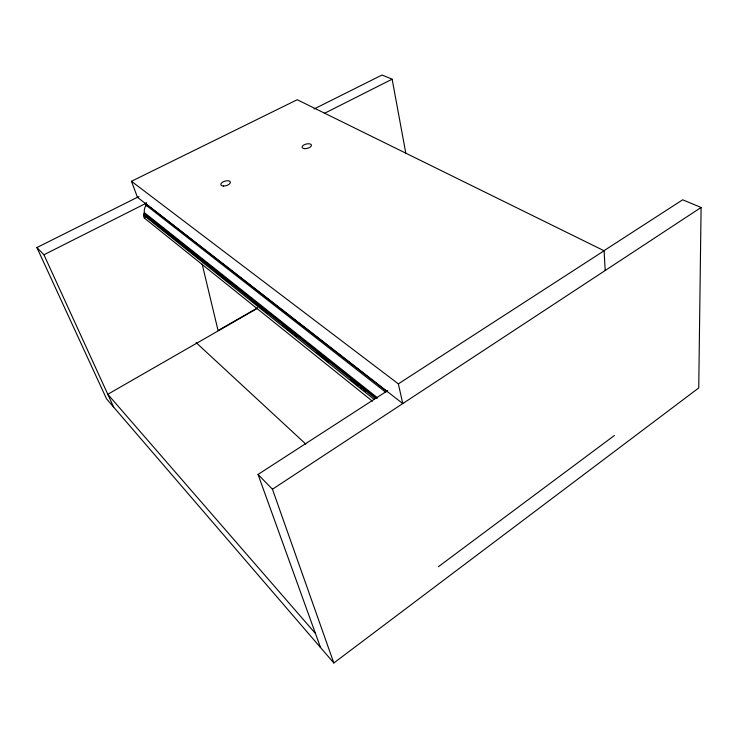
<?xml version="1.0" encoding="UTF-8"?>
<svg xmlns="http://www.w3.org/2000/svg" width="738" height="738" viewBox="0 0 738 738"><rect width="100%" height="100%" fill="white"/><g stroke="black" fill="none" stroke-linecap="round" stroke-linejoin="round"><path stroke-width="1.11" d="M603.343 251.104L682.659 199.804L701.1 207.461L698.738 387.948L333.825 662.992L106.558 398.889L36.9 247.562L138.892 196.566M372.367 401.149L144.371 218.07C142.517 215.8 144.768 213.439 144.297 211.981A6.476 3.607 -72.7 0 1 146.05 205.256M385.43 391.998L146.004 205.173L145.515 203.55L146.17 202.959M144.371 218.07L145.072 217.442M145.487 215.192L145.146 215.847M438.363 566.719L614.413 435.475M333.825 662.992L272.451 489.239L701.1 207.461M320.532 647.549L258.042 474.451L387.653 390.614M386.869 391.832L387.478 390.826M604.099 250.772L297.22 99.722L131.465 181.29L137.462 197.286L402.773 403.566L398.354 383.861L604.099 250.772L605.197 270.505M257.497 307.903L218.07 330.541L202.147 264.047M257.636 308.216L107.785 394.286L315.467 633.518M36.9 247.562L43.929 254.767L146.65 202.978M324.342 113.384L392.136 79.197L405.891 153.661M314.037 109.003L382.035 75.008L392.136 79.197M131.465 181.29L398.354 383.861M145.515 203.55L386.74 391.306M144.445 212.71L377.579 397.893M143.965 213.144L376.804 398.4M144.307 214.343L375.384 398.529M147.766 217.719L165.764 232.083M167.563 233.522L169.362 234.961M181.963 245.016L194.564 255.071M196.363 256.51L198.162 257.94M199.97 259.379L201.769 260.818M215.265 271.593L223.365 278.06M225.164 279.49L226.963 280.929M228.771 282.368L230.57 283.807M249.472 298.89L260.265 307.506M262.064 308.945L263.872 310.384M265.671 311.814L267.47 313.253M282.765 325.467L292.672 333.364M294.471 334.803L296.27 336.242M316.971 352.764L325.071 359.221M326.869 360.661L328.668 362.1M350.273 379.341L358.373 385.808M360.172 387.238L361.971 388.677M363.769 390.116L365.568 391.546M143.513 215.062L374.074 399.35M196.096 342.607L305.836 444.119M258.042 474.451L272.451 489.239M43.929 254.767L113.67 407.145M146.77 206.022A5.544 3.404 -73.9 0 1 146.954 205.727M223.411 186.031A4.954 2.362 -16.3 0 0 230.394 182.203A4.954 2.362 -16.3 0 0 223.005 181.917A4.954 2.362 -16.3 0 0 223.411 186.031M304.905 148.642A4.797 2.232 -13.9 0 0 311.427 145.045A4.797 2.232 -13.9 0 0 303.991 144.879A4.797 2.232 -13.9 0 0 304.905 148.642"/></g></svg>
